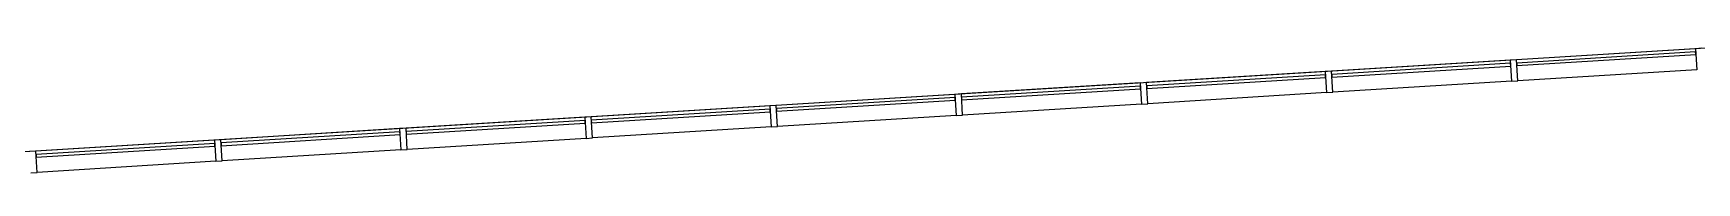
# Model space of a CAD drawing. Header units: millimetres. Extents: x 11680833 to 11851339, y -6212777 to -6078411.
# Drawn here: x 11736880 to 11752576, y -6200117 to -6198895 of the extents above; entities that cross this region are included whole.
import ezdxf

# ---------------------------------------------------------------- set-up
doc = ezdxf.new("R2010")
doc.units = ezdxf.units.MM
doc.header["$LTSCALE"] = 10
doc.layers.add('A—\\M+5C3C5\\M+5B4B0', color=135, linetype='Continuous')

msp = doc.modelspace()

# ---------------------------------------------------------------- linework, layer by layer
at = {"layer": 'A—\\M+5C3C5\\M+5B4B0'}
for p, q in [((11753387, -6198895), (11736176, -6199959)), ((11750817, -6199054), (11749130, -6199158)), ((11752564, -6198946), (11750877, -6199050)), ((11752566, -6198976), (11750879, -6199081)), ((11750880, -6199106), (11752567, -6199001)), ((11752567, -6199001), (11752566, -6198976)), ((11749070, -6199162), (11747384, -6199266)), ((11749072, -6199192), (11747386, -6199297)), ((11749074, -6199218), (11749072, -6199192)), ((11750819, -6199084), (11749132, -6199189)), ((11749132, -6199189), (11749134, -6199214)), ((11749134, -6199214), (11750821, -6199110)), ((11750821, -6199110), (11750819, -6199084)), ((11750879, -6199081), (11750880, -6199106)), ((11752576, -6199145), (11750889, -6199250)), ((11747324, -6199269), (11745637, -6199373)), ((11747326, -6199301), (11745639, -6199405)), ((11745640, -6199430), (11747327, -6199326)), ((11747327, -6199326), (11747326, -6199301)), ((11747386, -6199297), (11747387, -6199322)), ((11747387, -6199322), (11749074, -6199218)), ((11749083, -6199361), (11747396, -6199466)), ((11750829, -6199253), (11749143, -6199358)), ((11743830, -6199485), (11742144, -6199590)), ((11743832, -6199516), (11742145, -6199620)), ((11743834, -6199541), (11743832, -6199516)), ((11745577, -6199377), (11743890, -6199482)), ((11745579, -6199408), (11743892, -6199512)), ((11743892, -6199512), (11743894, -6199537)), ((11743894, -6199537), (11745580, -6199433)), ((11745580, -6199433), (11745579, -6199408)), ((11745639, -6199405), (11745640, -6199430)), ((11747336, -6199469), (11745649, -6199573)), ((11742084, -6199593), (11740397, -6199698)), ((11742086, -6199624), (11740399, -6199728)), ((11740400, -6199754), (11742087, -6199649)), ((11742087, -6199649), (11742086, -6199624)), ((11742145, -6199620), (11742147, -6199645)), ((11742147, -6199645), (11743834, -6199541)), ((11743843, -6199685), (11742156, -6199789)), ((11745589, -6199577), (11743903, -6199681)), ((11738590, -6199810), (11736904, -6199914)), ((11738592, -6199840), (11736906, -6199945)), ((11738594, -6199865), (11738592, -6199840)), ((11740337, -6199701), (11738650, -6199806)), ((11740339, -6199732), (11738652, -6199836)), ((11738652, -6199836), (11738654, -6199862)), ((11738654, -6199862), (11740341, -6199757)), ((11740341, -6199757), (11740339, -6199732)), ((11740399, -6199728), (11740400, -6199754)), ((11742096, -6199793), (11740409, -6199897)), ((11736906, -6199945), (11736907, -6199970)), ((11736907, -6199970), (11738594, -6199865)), ((11740349, -6199901), (11738663, -6200006)), ((11738603, -6200009), (11736916, -6200114))]:
    msp.add_line(p, q, dxfattribs=at)
at = {"layer": 'A—\\M+5C3C5\\M+5B4B0', "extrusion": (0, 0, -1)}
for p, q in [((11750877, -6199050), (11750817, -6199054)), ((11750817, -6199054), (11750829, -6199253)), ((11750889, -6199250), (11750877, -6199050)), ((11752624, -6198942), (11752564, -6198946)), ((11752564, -6198946), (11752576, -6199145)), ((11749130, -6199158), (11749070, -6199162)), ((11749070, -6199162), (11749083, -6199361)), ((11749143, -6199358), (11749130, -6199158)), ((11747384, -6199266), (11747324, -6199270)), ((11747324, -6199270), (11747336, -6199470)), ((11747396, -6199466), (11747384, -6199266)), ((11749083, -6199361), (11749143, -6199358)), ((11750829, -6199253), (11750889, -6199250)), ((11743890, -6199482), (11743830, -6199485)), ((11743830, -6199485), (11743843, -6199685)), ((11743903, -6199681), (11743890, -6199482)), ((11745637, -6199373), (11745577, -6199377)), ((11745577, -6199377), (11745589, -6199577)), ((11745649, -6199573), (11745637, -6199373)), ((11747336, -6199470), (11747396, -6199466)), ((11742144, -6199590), (11742084, -6199593)), ((11742084, -6199593), (11742096, -6199793)), ((11742156, -6199789), (11742144, -6199590)), ((11743843, -6199685), (11743903, -6199681)), ((11745589, -6199577), (11745649, -6199573)), ((11738650, -6199806), (11738590, -6199810)), ((11738590, -6199810), (11738603, -6200009)), ((11738663, -6200006), (11738650, -6199806)), ((11740397, -6199698), (11740337, -6199701)), ((11740337, -6199701), (11740349, -6199901)), ((11740409, -6199897), (11740397, -6199698)), ((11742096, -6199793), (11742156, -6199789)), ((11736904, -6199914), (11736844, -6199918)), ((11736916, -6200114), (11736904, -6199914)), ((11740349, -6199901), (11740409, -6199897)), ((11736856, -6200117), (11736916, -6200114)), ((11738603, -6200009), (11738663, -6200006))]:
    msp.add_line(p, q, dxfattribs=at)

doc.saveas('drawing.dxf')
